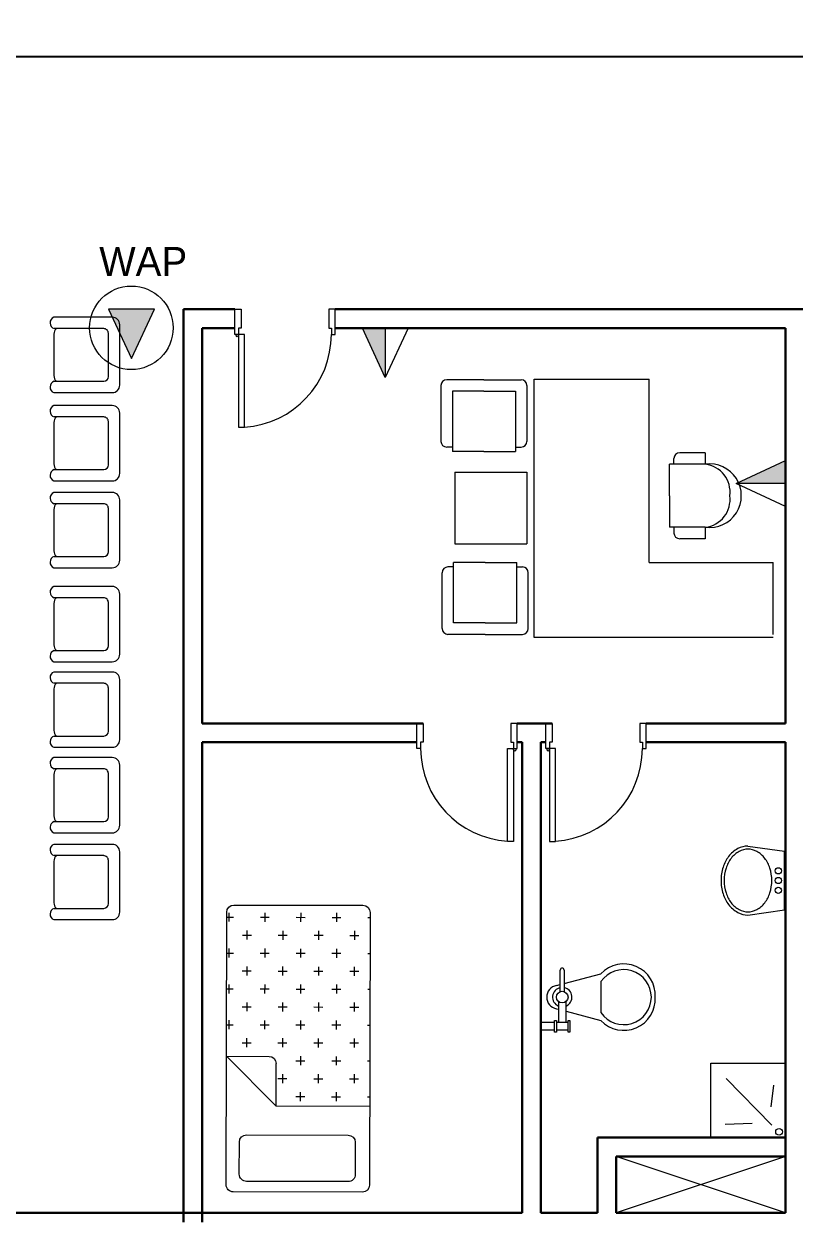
# Model space of a CAD drawing. Extents: x -15 to 169, y 313 to 399.
# Drawn here: x 64.06 to 70.2, y 367.76 to 377.35 of the extents above; entities that cross this region are included whole.
import ezdxf

# ---------------------------------------------------------------- set-up
doc = ezdxf.new("R2010")
doc.units = 0
doc.header["$LTSCALE"] = 0.15
doc.layers.get('0').update_dxf_attribs({"color": 252})
doc.layers.add('0 sockets', color=252, linetype='Continuous')
doc.layers.add('bound', color=252, linetype='Continuous')
for name, color, linetype, lineweight in [('anal', 252, 'Continuous', 20), ('DOOR', 252, 'Continuous', 20), ('FIXT', 252, 'Continuous', 9), ('FUR', 252, 'Continuous', 9), ('sofa', 252, 'Continuous', 9), ('T-STRUCTURED', 7, 'Continuous', 0), ('wall', 252, 'Continuous', 30), ('WC', 252, 'Continuous', 9)]:
    doc.layers.add(name, color=color, linetype=linetype, lineweight=lineweight)

# ---------------------------------------------------------------- blocks, each defined once
blk = doc.blocks.new('A$C48FC3568')
at = {"layer": 'FUR'}
h = blk.add_hatch(dxfattribs=at)
h.set_pattern_fill('CROSS', color=256, scale=0.5, style=0)
h.set_pattern_definition([(0, (-34.60875, 58.23435), (0.125, -0.125), [0.0625, -0.1875]), (270, (-34.5775, 58.2656), (-0.125, -0.125), [0.0625, -0.1875])])
h.paths.add_polyline_path([(1.0549, 0.7028), (1.0549, 1), (0.05, 1, 0.414214), (0, 0.95), (0, 0.05, 0.414214), (0.05, 0), (1.402, 0), (1.402, 0.6528), (1.1049, 0.6528, -0.414214)])
for p, q in [((0, 0.95), (0, 0.05)), ((1.95, 1), (0.05, 1)), ((1.402, 0.6528), (1.0549, 1)), ((1.0549, 1), (1.0549, 0.7028)), ((2, 0.05), (2, 0.95)), ((1.6023, 0.8585), (1.6023, 0.15)), ((1.877, 0.9085), (1.6523, 0.9085)), ((1.927, 0.15), (1.927, 0.8585)), ((1.402, 0.6528), (1.1049, 0.6528)), ((1.402, 0), (1.402, 0.6528)), ((1.6523, 0.1), (1.877, 0.1)), ((0.05, 0), (1.95, 0))]:
    blk.add_line(p, q, dxfattribs=at)
for centre, start, end in [((0.05, 0.95), 90, 180), ((1.95, 0.95), 360, 90), ((1.6523, 0.8585), 90, 180), ((1.877, 0.8585), 360, 90), ((1.1049, 0.7028), 180, 270), ((1.6523, 0.15), 180, 270), ((1.877, 0.15), 270, 0), ((0.05, 0.05), 180, 270), ((1.95, 0.05), 270, 360)]:
    blk.add_arc(centre, 0.05, start, end, dxfattribs=at)
blk = doc.blocks.new('ARCH')
at = {"layer": 'anal'}
for p, q in [((70.125, 368.325), (68.775, 367.875)), ((70.125, 367.875), (68.775, 368.325)), ((70.125, 368.325), (68.775, 367.875)), ((70.125, 367.875), (68.775, 368.325))]:
    blk.add_line(p, q, dxfattribs=at)
at = {"layer": 'bound', "color": 2}
blk.add_lwpolyline([(91.9019, 377.3479), (94.4258, 377.3479), (94.4258, 312.7217), (-14.9939, 312.7217), (-14.9939, 377.0896), (94.6391, 377.0896)], dxfattribs=at)
at = {"layer": 'DOOR'}
for points in [[(65.7648, 374.875), (65.7348, 374.875), (65.7348, 375.075), (65.7848, 375.075), (65.7848, 374.925), (65.7648, 374.925)], [(66.5048, 374.875), (66.5348, 374.875), (66.5348, 375.075), (66.4848, 375.075), (66.4848, 374.925), (66.5048, 374.925)], [(65.7648, 374.875), (65.7648, 374.135), (65.8129, 374.135), (65.8129, 374.875)], [(67.2165, 371.575), (67.1865, 371.575), (67.1865, 371.775), (67.2365, 371.775), (67.2365, 371.625), (67.2165, 371.625)], [(67.9565, 371.575), (67.9865, 371.575), (67.9865, 371.775), (67.9365, 371.775), (67.9365, 371.625), (67.9565, 371.625)], [(68.2435, 371.575), (68.2135, 371.575), (68.2135, 371.775), (68.2635, 371.775), (68.2635, 371.625), (68.2435, 371.625)], [(68.9835, 371.575), (69.0135, 371.575), (69.0135, 371.775), (68.9635, 371.775), (68.9635, 371.625), (68.9835, 371.625)], [(67.9565, 371.575), (67.9565, 370.835), (67.9085, 370.835), (67.9085, 371.575)], [(68.2435, 371.575), (68.2435, 370.835), (68.2915, 370.835), (68.2915, 371.575)]]:
    blk.add_lwpolyline(points, close=True, dxfattribs=at)
for centre in [(65.7548, 374.865), (67.9665, 371.565), (68.2335, 371.565)]:
    blk.add_circle(centre, 0.01, dxfattribs=at)
for centre, start, end in [((65.7648, 374.875), 273.72312, 0), ((67.9565, 371.575), 180, 266.27688), ((68.2435, 371.575), 273.72312, 0)]:
    blk.add_arc(centre, 0.74, start, end, dxfattribs=at)
at = {"layer": 'FIXT'}
for p, q in [((69.8256, 370.798), (70.1165, 370.7569)), ((70.1165, 370.2891), (70.1165, 370.7569)), ((69.8256, 370.248), (70.1165, 370.2891))]:
    blk.add_line(p, q, dxfattribs=at)
for centre in [(70.0668, 370.6004), (70.0668, 370.523), (70.0668, 370.4457)]:
    blk.add_circle(centre, 0.025, dxfattribs=at)
for centre, radius, start, end in [((69.8529, 370.5771), 0.2279, 118.61302, 142.7902), ((69.8256, 370.6273), 0.1707, 90, 118.61302), ((69.8256, 370.6273), 0.1457, 90, 118.61302), ((69.8256, 370.6273), 0.1457, 61.38698, 90), ((69.896, 370.5444), 0.282, 142.7902, 162.54076), ((69.896, 370.5444), 0.257, 142.7902, 162.54076), ((69.8529, 370.5771), 0.2029, 118.61302, 142.7902), ((69.7982, 370.5771), 0.2029, 37.2098, 61.38698), ((69.7551, 370.5444), 0.257, 17.45924, 37.2098), ((69.9639, 370.523), 0.3532, 162.54076, 180), ((69.9639, 370.523), 0.3282, 162.54076, 180), ((69.6872, 370.523), 0.3282, 360, 17.45924), ((69.9639, 370.523), 0.3532, 180, 197.45924), ((69.9639, 370.523), 0.3282, 180, 197.45924), ((69.6872, 370.523), 0.3282, 342.54076, 0), ((69.896, 370.5017), 0.282, 197.45924, 217.2098), ((69.896, 370.5017), 0.257, 197.45924, 217.2098), ((69.7551, 370.5017), 0.257, 322.7902, 342.54076), ((69.8529, 370.469), 0.2279, 217.2098, 241.38698), ((69.8529, 370.469), 0.2029, 217.2098, 241.38698), ((69.8256, 370.4188), 0.1457, 241.38698, 270), ((69.8256, 370.4188), 0.1457, 270, 298.61302), ((69.7982, 370.469), 0.2029, 298.61302, 322.7902), ((69.8256, 370.4188), 0.1707, 241.38698, 270)]:
    blk.add_arc(centre, radius, start, end, dxfattribs=at)
at = {"layer": 'FUR'}
for p, q in [((64.7576, 375.0111), (64.2926, 375.0111)), ((64.6901, 374.9211), (64.2946, 374.9211)), ((64.8176, 374.4711), (64.8176, 374.9511)), ((64.2926, 374.8761), (64.2926, 374.5461)), ((64.7276, 374.5386), (64.7276, 374.8836)), ((67.7212, 374.5142), (67.4241, 374.5142)), ((67.7212, 374.5142), (68.0184, 374.5142)), ((68.1226, 372.4608), (68.1226, 374.518)), ((68.1226, 374.518), (69.0369, 374.518)), ((69.0369, 373.0562), (69.0369, 374.518)), ((64.2926, 374.4111), (64.7576, 374.4111)), ((64.2946, 374.5011), (64.6901, 374.5011)), ((67.3784, 374.4685), (67.3784, 374.0227)), ((67.4698, 374.4227), (67.4698, 373.9427)), ((67.7212, 374.4227), (67.4698, 374.4227)), ((67.7212, 374.4227), (67.9727, 374.4227)), ((67.9727, 374.4227), (67.9727, 373.9427)), ((68.0641, 374.4685), (68.0641, 374.0227)), ((64.7576, 374.3072), (64.2926, 374.3072)), ((64.6901, 374.2172), (64.2946, 374.2172)), ((64.8176, 373.7672), (64.8176, 374.2472)), ((64.2926, 374.1722), (64.2926, 373.8422)), ((64.7276, 373.8347), (64.7276, 374.1797)), ((67.4698, 373.977), (67.4241, 373.977)), ((67.7212, 373.9427), (67.4698, 373.9427)), ((67.7212, 373.9427), (67.9727, 373.9427)), ((67.9727, 373.977), (68.0184, 373.977)), ((69.4856, 373.932), (69.2813, 373.932)), ((69.4856, 373.932), (69.4856, 373.8406)), ((69.4856, 373.8406), (69.2013, 373.8406)), ((69.2013, 373.5892), (69.2013, 373.8406)), ((69.2355, 373.8406), (69.2355, 373.8863)), ((64.2946, 373.7972), (64.6901, 373.7972)), ((67.4902, 373.7774), (67.4902, 373.206)), ((67.4902, 373.7774), (68.0616, 373.7774)), ((68.0616, 373.7774), (68.0616, 373.206)), ((64.2926, 373.7072), (64.7576, 373.7072)), ((64.7576, 373.6154), (64.2926, 373.6154)), ((64.8176, 373.0754), (64.8176, 373.5554)), ((69.2013, 373.5892), (69.2013, 373.3377)), ((64.2926, 373.4804), (64.2926, 373.1504)), ((64.6901, 373.5254), (64.2946, 373.5254)), ((64.7276, 373.1429), (64.7276, 373.4879)), ((69.4856, 373.3377), (69.2013, 373.3377)), ((69.2355, 373.3377), (69.2355, 373.292)), ((69.4856, 373.3377), (69.4856, 373.2463)), ((67.4902, 373.206), (68.0616, 373.206)), ((69.4856, 373.2463), (69.2813, 373.2463)), ((64.2946, 373.1054), (64.6901, 373.1054)), ((64.2926, 373.0154), (64.7576, 373.0154)), ((67.388, 372.5305), (67.388, 372.9762)), ((67.4794, 373.0219), (67.4337, 373.0219)), ((67.7308, 373.0562), (67.4794, 373.0562)), ((67.4794, 372.5762), (67.4794, 373.0562)), ((67.7308, 373.0562), (67.9823, 373.0562)), ((67.9823, 372.5762), (67.9823, 373.0562)), ((67.9823, 373.0219), (68.028, 373.0219)), ((68.0737, 372.5305), (68.0737, 372.9762)), ((69.0369, 373.0562), (70.0272, 373.0562)), ((70.0272, 372.4847), (70.0272, 373.0562)), ((64.7576, 372.8662), (64.2926, 372.8662)), ((64.8176, 372.3262), (64.8176, 372.8062)), ((64.2926, 372.7312), (64.2926, 372.4012)), ((64.6901, 372.7762), (64.2946, 372.7762)), ((64.7276, 372.3937), (64.7276, 372.7387)), ((67.7308, 372.5762), (67.4794, 372.5762)), ((67.7308, 372.5762), (67.9823, 372.5762)), ((67.7308, 372.4847), (67.4337, 372.4847)), ((67.7308, 372.4847), (68.028, 372.4847)), ((70.0272, 372.4608), (68.1226, 372.4608)), ((64.2946, 372.3562), (64.6901, 372.3562)), ((64.2926, 372.2662), (64.7576, 372.2662)), ((64.7576, 372.1846), (64.2926, 372.1846)), ((64.8176, 371.6446), (64.8176, 372.1246)), ((64.2926, 372.0496), (64.2926, 371.7196)), ((64.6901, 372.0946), (64.2946, 372.0946)), ((64.7276, 371.7121), (64.7276, 372.0571)), ((64.2946, 371.6746), (64.6901, 371.6746)), ((64.2926, 371.5846), (64.7576, 371.5846)), ((64.7576, 371.5029), (64.2926, 371.5029)), ((64.8176, 370.9629), (64.8176, 371.4429)), ((64.2926, 371.3679), (64.2926, 371.0379)), ((64.6901, 371.4129), (64.2946, 371.4129)), ((64.7276, 371.0304), (64.7276, 371.3754)), ((64.2946, 370.9929), (64.6901, 370.9929)), ((64.2926, 370.9029), (64.7576, 370.9029)), ((64.7576, 370.8111), (64.2926, 370.8111)), ((64.2926, 370.6761), (64.2926, 370.3461)), ((64.6901, 370.7211), (64.2946, 370.7211)), ((64.7276, 370.3386), (64.7276, 370.6836)), ((64.8176, 370.2711), (64.8176, 370.7511)), ((64.2946, 370.3011), (64.6901, 370.3011)), ((64.2926, 370.2111), (64.7576, 370.2111))]:
    blk.add_line(p, q, dxfattribs=at)
for centre, radius, start, end in [((67.4241, 374.4685), 0.0457, 90, 180), ((68.0184, 374.4685), 0.0457, 0, 90), ((67.4241, 374.0227), 0.0457, 180, 270), ((68.0184, 374.0227), 0.0457, 270, 0), ((69.2813, 373.8863), 0.0457, 90, 180), ((69.519, 373.5892), 0.2536, 262.43339, 97.56661), ((69.4577, 373.6171), 0.2253, 352.88231, 82.88231), ((69.4577, 373.5612), 0.2253, 277.11769, 7.11769), ((69.2813, 373.292), 0.0457, 180, 270), ((67.4337, 372.9762), 0.0457, 90, 180), ((68.028, 372.9762), 0.0457, 360, 90), ((67.4337, 372.5305), 0.0457, 180, 270), ((68.028, 372.5305), 0.0457, 270, 360)]:
    blk.add_arc(centre, radius, start, end, dxfattribs=at)
for centre, major_axis, start_param, end_param in [((64.3101, 374.9665), (-0.0339, 0.0339), 5.87299, 8.310278), ((64.7576, 374.9511), (-0.0424, 0.0424), 3.926991, 5.497787), ((64.3526, 374.8761), (-0.0424, 0.0424), 6.220521, 7.068583), ((64.6901, 374.8836), (-0.0265, -0.0265), 2.356194, 3.926991), ((64.3526, 374.5461), (-0.0424, -0.0424), -0.785398, 0.062664), ((64.6901, 374.5386), (-0.0265, -0.0265), 0.785398, 2.356194), ((64.3101, 374.4557), (-0.0339, -0.0339), 4.256093, 6.69338), ((64.7576, 374.4711), (-0.0424, -0.0424), 0.785398, 2.356194), ((64.3101, 374.2626), (-0.0339, 0.0339), 5.87299, 8.310278), ((64.3526, 374.1722), (-0.0424, 0.0424), 6.220521, 7.068583), ((64.6901, 374.1797), (-0.0265, -0.0265), 2.356194, 3.926991), ((64.7576, 374.2472), (-0.0424, 0.0424), 3.926991, 5.497787), ((64.3526, 373.8422), (-0.0424, -0.0424), -0.785398, 0.062664), ((64.6901, 373.8347), (-0.0265, -0.0265), 0.785398, 2.356194), ((64.3101, 373.7519), (-0.0339, -0.0339), 4.256093, 6.69338), ((64.7576, 373.7672), (-0.0424, -0.0424), 0.785398, 2.356194), ((64.3101, 373.5708), (-0.0339, 0.0339), 5.87299, 8.310278), ((64.7576, 373.5554), (-0.0424, 0.0424), 3.926991, 5.497787), ((64.3526, 373.4804), (-0.0424, 0.0424), 6.220521, 7.068583), ((64.6901, 373.4879), (-0.0265, -0.0265), 2.356194, 3.926991), ((64.3101, 373.06), (-0.0339, -0.0339), 4.256093, 6.69338), ((64.3526, 373.1504), (-0.0424, -0.0424), -0.785398, 0.062664), ((64.6901, 373.1429), (-0.0265, -0.0265), 0.785398, 2.356194), ((64.7576, 373.0754), (-0.0424, -0.0424), 0.785398, 2.356194), ((64.3101, 372.8216), (-0.0339, 0.0339), 5.87299, 8.310278), ((64.7576, 372.8062), (-0.0424, 0.0424), 3.926991, 5.497787), ((64.3526, 372.7312), (-0.0424, 0.0424), 6.220521, 7.068583), ((64.6901, 372.7387), (-0.0265, -0.0265), 2.356194, 3.926991), ((64.3526, 372.4012), (-0.0424, -0.0424), -0.785398, 0.062664), ((64.3101, 372.3108), (-0.0339, -0.0339), 4.256093, 6.69338), ((64.6901, 372.3937), (-0.0265, -0.0265), 0.785398, 2.356194), ((64.7576, 372.3262), (-0.0424, -0.0424), 0.785398, 2.356194), ((64.3101, 372.14), (-0.0339, 0.0339), 5.87299, 8.310278), ((64.7576, 372.1246), (-0.0424, 0.0424), 3.926991, 5.497787), ((64.3526, 372.0496), (-0.0424, 0.0424), 6.220521, 7.068583), ((64.6901, 372.0571), (-0.0265, -0.0265), 2.356194, 3.926991), ((64.3101, 371.6292), (-0.0339, -0.0339), 4.256093, 6.69338), ((64.3526, 371.7196), (-0.0424, -0.0424), -0.785398, 0.062664), ((64.6901, 371.7121), (-0.0265, -0.0265), 0.785398, 2.356194), ((64.7576, 371.6446), (-0.0424, -0.0424), 0.785398, 2.356194), ((64.3101, 371.4583), (-0.0339, 0.0339), 5.87299, 8.310278), ((64.7576, 371.4429), (-0.0424, 0.0424), 3.926991, 5.497787), ((64.3526, 371.3679), (-0.0424, 0.0424), 6.220521, 7.068583), ((64.6901, 371.3754), (-0.0265, -0.0265), 2.356194, 3.926991), ((64.3101, 370.9475), (-0.0339, -0.0339), 4.256093, 6.69338), ((64.3526, 371.0379), (-0.0424, -0.0424), -0.785398, 0.062664), ((64.6901, 371.0304), (-0.0265, -0.0265), 0.785398, 2.356194), ((64.7576, 370.9629), (-0.0424, -0.0424), 0.785398, 2.356194), ((64.3101, 370.7665), (-0.0339, 0.0339), 5.87299, 8.310278), ((64.7576, 370.7511), (-0.0424, 0.0424), 3.926991, 5.497787), ((64.3526, 370.6761), (-0.0424, 0.0424), 6.220521, 7.068583), ((64.6901, 370.6836), (-0.0265, -0.0265), 2.356194, 3.926991), ((64.3101, 370.2557), (-0.0339, -0.0339), 4.256093, 6.69338), ((64.3526, 370.3461), (-0.0424, -0.0424), -0.785398, 0.062664), ((64.6901, 370.3386), (-0.0265, -0.0265), 0.785398, 2.356194), ((64.7576, 370.2711), (-0.0424, -0.0424), 0.785398, 2.356194)]:
    blk.add_ellipse(centre, major_axis=major_axis, ratio=1, start_param=start_param, end_param=end_param, dxfattribs=at)
at = {"layer": 'sofa'}
for p, q in [((69.5284, 369.0689), (70.1268, 369.0689)), ((69.5284, 368.4689), (69.5284, 369.0689)), ((70.0156, 368.574), (69.6512, 368.9459)), ((70.0117, 368.7197), (70.0309, 368.8922)), ((69.6435, 368.5817), (69.8583, 368.5893))]:
    blk.add_line(p, q, dxfattribs=at)
blk.add_circle((70.0731, 368.5203), 0.0268, dxfattribs=at)
at = {"layer": 'wall'}
for p, q in [((65.325, 375.075), (65.7348, 375.075)), ((65.325, 367.8), (65.325, 375.075)), ((66.5348, 375.075), (70.275, 375.075)), ((73.9152, 375.075), (70.125, 375.075)), ((65.475, 374.925), (65.7348, 374.925)), ((65.475, 371.775), (65.475, 374.925)), ((66.5348, 374.925), (70.125, 374.925)), ((70.125, 374.925), (70.125, 371.775)), ((70.125, 374.925), (70.125, 371.775)), ((67.2365, 371.775), (65.475, 371.775)), ((68.2635, 371.775), (67.9865, 371.775)), ((70.125, 371.775), (69.0135, 371.775)), ((67.1865, 371.625), (65.475, 371.625)), ((65.475, 367.8), (65.475, 371.625)), ((68.025, 371.625), (67.9865, 371.625)), ((68.025, 371.625), (68.025, 367.875)), ((68.2135, 371.625), (68.175, 371.625)), ((68.175, 371.625), (68.175, 367.875)), ((70.125, 371.625), (69.0135, 371.625)), ((69.5835, 371.625), (69.5635, 371.625)), ((70.125, 371.625), (70.125, 368.475)), ((70.125, 371.625), (70.125, 367.875)), ((70.125, 368.475), (68.625, 368.475)), ((68.625, 368.475), (68.625, 367.875)), ((70.125, 368.325), (68.775, 368.325)), ((68.775, 368.325), (68.775, 367.875)), ((70.125, 368.325), (70.125, 367.875)), ((55.725, 367.875), (65.4, 367.875)), ((65.25, 367.875), (68.025, 367.875)), ((68.175, 367.875), (68.625, 367.875)), ((68.775, 367.875), (70.125, 367.875))]:
    blk.add_line(p, q, dxfattribs=at)
at = {"layer": 'WC'}
for p, q in [((68.3294, 369.6371), (68.3294, 369.81)), ((68.3603, 369.81), (68.3603, 369.6371)), ((68.3606, 369.7027), (68.6538, 369.7792)), ((68.6538, 369.7174), (68.6538, 369.4703)), ((68.2985, 369.6865), (68.3297, 369.6946)), ((68.314, 369.5597), (68.314, 369.3931)), ((68.3758, 369.3931), (68.3758, 369.5593)), ((68.2985, 369.5012), (68.3144, 369.497)), ((68.3756, 369.4811), (68.6538, 369.4085)), ((68.175, 369.3931), (68.2831, 369.3931)), ((68.2831, 369.3313), (68.175, 369.3313)), ((68.2831, 369.4085), (68.2985, 369.4085)), ((68.2831, 369.3158), (68.2831, 369.4085)), ((68.2985, 369.4085), (68.2985, 369.3158)), ((68.2985, 369.3931), (68.3912, 369.3931)), ((68.3912, 369.3313), (68.2985, 369.3313)), ((68.3912, 369.3158), (68.3912, 369.4085)), ((68.3912, 369.4085), (68.4067, 369.4085)), ((68.4067, 369.4085), (68.4067, 369.3158)), ((68.2985, 369.3158), (68.2831, 369.3158)), ((68.4067, 369.3158), (68.3912, 369.3158))]:
    blk.add_line(p, q, dxfattribs=at)
blk.add_circle((68.3449, 369.5938), 0.0463, dxfattribs=at)
for centre, radius, start, end in [((68.3449, 369.81), 0.0154, 360, 180), ((68.8366, 369.6086), 0.25, 356.62, 136.9828), ((68.8352, 369.5927), 0.2201, 0.3, 145.4946), ((68.3155, 369.5938), 0.0942, 100.3889, 259.61114), ((68.3449, 369.5938), 0.0772, 101.423, 247.14953), ((68.3449, 369.5938), 0.0772, 293.4137, 78.1237), ((68.8366, 369.5791), 0.25, 223.01722, 3.38), ((68.8352, 369.595), 0.2201, 214.50543, 359.7)]:
    blk.add_arc(centre, radius, start, end, dxfattribs=at)
at = {"layer": 'FUR', "extrusion": (0, 0, -1), "xscale": 1.142857142856969, "yscale": 1.142857142856969, "zscale": -1.142857142857, "rotation": 270.1259017659578}
blk.add_blockref('A$C48FC3568', (-66.8139, 370.3252), dxfattribs=at)
blk = doc.blocks.new('DAR-DB112-B1-TI0003_dwg__U74-18406553-LEGEND')
at = {"layer": 'T-STRUCTURED'}
blk.add_hatch(color=256, dxfattribs=at).paths.add_polyline_path([(0, 0), (0, 294.7), (-137.5, 294.7)])
blk.add_line((0, 294.7), (0, 0), dxfattribs=at)
at = {"layer": 'T-STRUCTURED', "flags": 128}
blk.add_lwpolyline([(137.5, 294.7), (0, 0), (-137.5, 294.7)], close=True, dxfattribs=at)
blk = doc.blocks.new('LEGEND_dwg_WAP-CEILING-1155327-TELECOMMUNICATION LEGEND_ GENERAL NOTES _SYMBOLS _ ABBREVIATIONS')
at = {"layer": 'T-STRUCTURED'}
blk.add_hatch(color=256, dxfattribs=at).paths.add_polyline_path([(0, -183.8), (-137.5, 110.9), (137.5, 110.9)], flags=0)
at = {"layer": 'T-STRUCTURED', "flags": 128}
blk.add_lwpolyline([(137.5, 110.9), (-137.5, 110.9), (0, -183.8)], close=True, dxfattribs=at)
at = {"layer": 'T-STRUCTURED'}
blk.add_circle((0, 0), 249.9, dxfattribs=at)
blk = doc.blocks.new('f10')
at = {"xscale": 0.01150579243575653, "yscale": 0.01150579243575653, "zscale": 0.01150579243575653}
blk.add_blockref('LEGEND_dwg_WAP-CEILING-1155327-TELECOMMUNICATION LEGEND_ GENERAL NOTES _SYMBOLS _ ABBREVIATIONS', (29.601, -78.293), dxfattribs=at)
at = {"color": 4}
blk.add_attdef('WAP', (27.388, -74.716), '', height=1.987, dxfattribs=at)

msp = doc.modelspace()

# ---------------------------------------------------------------- block references
at = {"xscale": 0.1157527098878497, "yscale": 0.1157527098878497, "zscale": 0.1157527098878497}
msp.add_blockref('f10', (61.4843, 383.99), dxfattribs=at).add_auto_attribs({'WAP': 'WAP'})
at = {"xscale": 0.001331826653845942, "yscale": 0.001331826653845942, "zscale": 0.001331826653845942}
msp.add_blockref('DAR-DB112-B1-TI0003_dwg__U74-18406553-LEGEND', (66.9348, 374.5325), dxfattribs=at)
at = {"xscale": 0.001331826653845942, "yscale": 0.001331826653845942, "zscale": 0.001331826653845942, "rotation": 270}
msp.add_blockref('DAR-DB112-B1-TI0003_dwg__U74-18406553-LEGEND', (69.7325, 373.6874), dxfattribs=at)
at = {"layer": '0 sockets', "color": 3}
msp.add_blockref('ARCH', (0, 0), dxfattribs=at)

doc.saveas('drawing.dxf')
